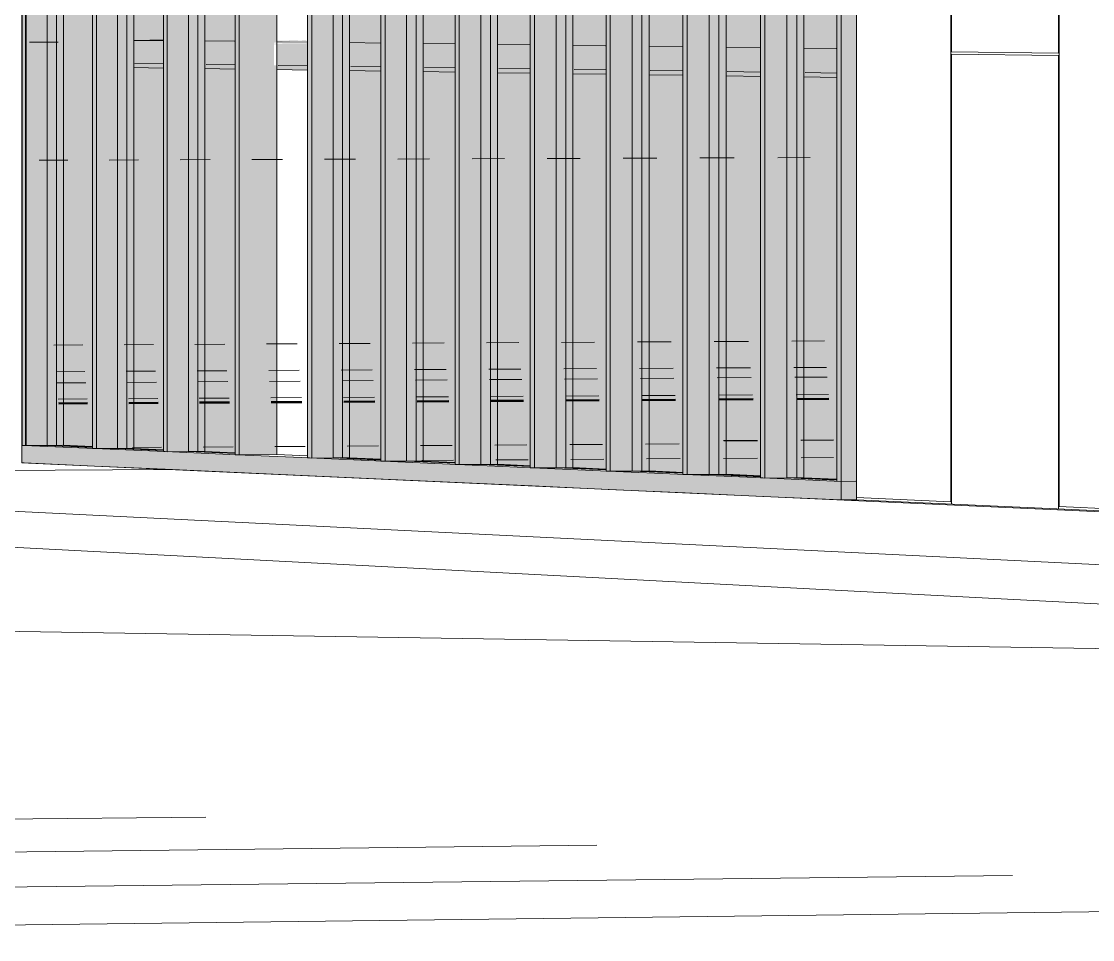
# Model space of a CAD drawing. Header units: inches. Extents: x 31213 to 31218, y -65 to 66.
# Drawn here: x 31214.49048 to 31214.51814, y 65.97285 to 65.99657 of the extents above; entities that cross this region are included whole.
import ezdxf

# ---------------------------------------------------------------- set-up
doc = ezdxf.new("R2010")
doc.units = ezdxf.units.IN
doc.header["$MEASUREMENT"] = 0
for name, pattern in [('Center 1_4_', [0.53125, 0.25, -0.09375, 0.09375, -0.09375]), ('Hidden', [0.28125, 0.1875, -0.09375]), ('IMPORT-HIDDEN _3_', [2.109375, 1.40625, -0.703125])]:
    doc.linetypes.add(name, pattern=pattern)
for name, color, linetype, lineweight in [('A-DETL', 90, 'Continuous', 9), ('A-GLAZ-CURT', 52, 'Continuous', 9), ('A-GLAZ-CWMG', 51, 'Continuous', 9), ('A-PROP-SBCK', 71, 'Hidden', 50), ('A-WALL-PATT', 111, 'Continuous', 13), ('BMP', 80, 'Continuous', 9), ('C-BLDG-PADS', 91, 'Continuous', 9), ('C-TOPO', 7, 'Continuous', 9), ('Conc', 7, 'Continuous', 9), ('CONT-EX10', 180, 'IMPORT-HIDDEN _3_', 9), ('EOP-PR', 4, 'Continuous', 9), ('L-SITE-WALL', 31, 'Continuous', 13), ('PAINT', 190, 'Continuous', 9), ('PROP', 3, 'Center 1_4_', 9), ('S-BEAM', 12, 'Continuous', 9)]:
    doc.layers.add(name, color=color, linetype=linetype, lineweight=lineweight)

# ---------------------------------------------------------------- blocks, each defined once
blk = doc.blocks.new('FP_27-Looking North West')
at = {"layer": 'A-WALL-PATT', "lineweight": 9}
for p, q in [((-3323.363535, 65.99575), (-3323.363535, 66.019126)), ((-3323.366307, 65.995783), (-3323.366307, 66.018976)), ((-3323.366322, 65.984157), (-3323.366322, 66.007349)), ((-3323.363521, 65.984031), (-3323.363521, 66.007408)), ((-3323.363535, 65.99575), (-3323.366307, 65.995783)), ((-3323.366307, 65.995723), (-3323.363535, 65.995689)), ((-3323.366307, 65.984096), (-3323.366307, 65.995723)), ((-3323.363535, 65.983971), (-3323.363535, 65.995689)), ((-3323.368761, 65.984267), (-3323.366322, 65.984157)), ((-3323.366322, 65.984097), (-3323.366322, 65.984097)), ((-3323.366307, 65.984096), (-3323.366307, 65.984096)), ((-3323.363521, 65.984031), (-3323.360705, 65.983904)), ((-3323.363535, 65.983971), (-3323.363535, 65.983971)), ((-3323.363521, 65.98397), (-3323.363521, 65.98397))]:
    blk.add_line(p, q, dxfattribs=at)

msp = doc.modelspace()

# ---------------------------------------------------------------- hatches: boundary and pattern name
at = {"layer": 'A-GLAZ-CURT', "transparency": 33554458}
for points in [[(31214.501677, 65.985159), (31214.501677, 66.006961), (31214.500423, 66.006935), (31214.500423, 65.985206), (31214.501503, 65.985159)], [(31214.502237, 65.985126), (31214.502484, 65.985159), (31214.502484, 66.006971), (31214.502237, 66.006972), (31214.502237, 65.985127)], [(31214.503615, 65.985066), (31214.503615, 66.007), (31214.502343, 66.006974), (31214.502343, 65.985122), (31214.502376, 65.98512)], [(31214.504178, 65.985041), (31214.504426, 65.985052), (31214.504426, 66.007011), (31214.504178, 66.007012), (31214.504178, 65.985042)], [(31214.505576, 65.98498), (31214.505576, 66.007041), (31214.504286, 66.007014), (31214.504286, 65.985036), (31214.504319, 65.985035)], [(31214.506141, 65.984955), (31214.506391, 65.984966), (31214.506391, 66.007052), (31214.506141, 66.007052), (31214.506141, 65.984955)], [(31214.507559, 65.984893), (31214.507559, 66.007082), (31214.50625, 66.007055), (31214.50625, 65.98495), (31214.506284, 65.984949)], [(31214.508127, 65.984868), (31214.508378, 65.984879), (31214.508378, 66.007092), (31214.508127, 66.007093), (31214.508127, 65.984868)], [(31214.509566, 65.984804), (31214.509566, 66.007123), (31214.508237, 66.007096), (31214.508237, 65.984863), (31214.508271, 65.984861)], [(31214.510136, 65.984779), (31214.510389, 65.984791), (31214.510389, 66.007134), (31214.510136, 66.007134), (31214.510136, 65.98478)], [(31214.511532, 65.984718), (31214.511532, 66.007163), (31214.510248, 66.007137), (31214.510248, 65.984775), (31214.510282, 65.984773)], [(31214.492308, 65.985562), (31214.492308, 66.006768), (31214.49114, 66.006744), (31214.491171, 65.985612)], [(31214.492855, 65.985538), (31214.493097, 65.985549), (31214.493097, 66.006778), (31214.492855, 66.006779), (31214.492855, 65.985539)], [(31214.49414, 65.985482), (31214.49414, 66.006805), (31214.492956, 66.006781), (31214.492986, 65.985533)], [(31214.494689, 65.985458), (31214.494932, 65.985469), (31214.494932, 66.006816), (31214.494689, 66.006816), (31214.494689, 65.985458)], [(31214.495993, 65.985401), (31214.495993, 66.006844), (31214.494803, 66.006819), (31214.494823, 65.985452)], [(31214.496544, 65.985376), (31214.496789, 65.985378), (31214.496789, 66.006854), (31214.496544, 66.006855), (31214.496544, 65.985377)], [(31214.499761, 65.985235), (31214.499761, 66.006921), (31214.498525, 66.006896), (31214.498557, 65.985288)], [(31214.500318, 65.985211), (31214.500564, 65.985222), (31214.500564, 66.006932), (31214.500318, 66.006932), (31214.500318, 65.985211)]]:
    msp.add_hatch(color=256, dxfattribs=at).paths.add_polyline_path(points, flags=0)
at = {"layer": 'A-GLAZ-CWMG'}
for points in [[(31214.511647, 65.984684), (31214.511647, 66.007419), (31214.511534, 66.007416), (31214.511534, 65.984689)], [(31214.511647, 65.984684), (31214.512042, 65.984687), (31214.512042, 66.007417), (31214.511647, 66.007419), (31214.511647, 65.98516)], [(31214.490583, 65.985611), (31214.490583, 66.00697), (31214.490483, 66.006968), (31214.490483, 65.985615)], [(31214.501786, 65.985118), (31214.501786, 66.006976), (31214.501679, 66.006974), (31214.501679, 65.985123)], [(31214.501786, 65.985121), (31214.502343, 65.985127), (31214.502343, 66.006973), (31214.501786, 66.006972), (31214.501786, 65.985127)], [(31214.502343, 65.985124), (31214.502777, 65.985159), (31214.502777, 66.006973), (31214.502343, 66.006932), (31214.502343, 65.985127)], [(31214.503725, 65.985033), (31214.503725, 66.007016), (31214.503618, 66.007014), (31214.503618, 65.985037)], [(31214.503725, 65.985035), (31214.504286, 65.985042), (31214.504286, 66.007013), (31214.503725, 66.007012), (31214.503725, 65.985042)], [(31214.504286, 65.985039), (31214.504721, 65.985042), (31214.504721, 66.007013), (31214.504286, 66.006973), (31214.504286, 65.985042)], [(31214.505687, 65.984946), (31214.505687, 66.007056), (31214.505578, 66.007054), (31214.505578, 65.984951)], [(31214.505687, 65.984949), (31214.50625, 65.984955), (31214.50625, 66.007053), (31214.505687, 66.007052), (31214.505687, 65.984955)], [(31214.50625, 65.984953), (31214.506688, 65.984955), (31214.506688, 66.007053), (31214.50625, 66.007013), (31214.50625, 65.984955)], [(31214.507672, 65.984859), (31214.507672, 66.007097), (31214.507561, 66.007095), (31214.507561, 65.984864)], [(31214.507672, 65.984862), (31214.508237, 65.984868), (31214.508237, 66.007094), (31214.507672, 66.007093), (31214.507672, 65.984868)], [(31214.508237, 65.984866), (31214.508677, 65.984868), (31214.508677, 66.007094), (31214.508237, 66.007054), (31214.508237, 65.984868)], [(31214.509679, 65.984771), (31214.509679, 66.007139), (31214.509568, 66.007136), (31214.509568, 65.984775)], [(31214.509679, 65.984773), (31214.510248, 65.98478), (31214.510248, 66.007136), (31214.509679, 66.007134), (31214.509679, 65.98478)], [(31214.510248, 65.984777), (31214.51069, 65.98478), (31214.51069, 66.007136), (31214.510248, 66.007095), (31214.510248, 65.98478)], [(31214.490598, 65.98561), (31214.490598, 66.006745), (31214.490499, 66.006743), (31214.490499, 65.985614)], [(31214.490583, 65.985613), (31214.49114, 65.985619), (31214.49114, 66.006742), (31214.490583, 66.006741), (31214.490583, 65.985619)], [(31214.490598, 65.985613), (31214.49114, 65.985619), (31214.49114, 66.006742), (31214.490598, 66.006741), (31214.490598, 65.985619)], [(31214.49114, 65.985616), (31214.491546, 65.985619), (31214.491546, 66.006742), (31214.49114, 66.006741), (31214.49114, 65.985619)], [(31214.49114, 65.985616), (31214.491561, 65.985619), (31214.491561, 66.006742), (31214.49114, 66.006741), (31214.49114, 65.985619)], [(31214.492411, 65.98553), (31214.492411, 66.006783), (31214.49231, 66.006781), (31214.49231, 65.985535)], [(31214.492411, 65.985533), (31214.492956, 65.985539), (31214.492956, 66.00678), (31214.492411, 66.006779), (31214.492411, 65.985539)], [(31214.492956, 65.985536), (31214.493379, 65.985539), (31214.493379, 66.00678), (31214.492956, 66.006741), (31214.492956, 65.985539)], [(31214.494244, 65.98545), (31214.494244, 66.00682), (31214.494143, 66.006818), (31214.494143, 65.985454)], [(31214.494244, 65.985452), (31214.494791, 65.985458), (31214.494791, 66.006818), (31214.494244, 66.006816), (31214.494244, 65.985458)], [(31214.494791, 65.985456), (31214.495217, 65.985458), (31214.495217, 66.006817), (31214.494791, 66.006816), (31214.494791, 65.985458)], [(31214.496098, 65.985368), (31214.496098, 66.006859), (31214.495995, 66.006857), (31214.495995, 65.985373)], [(31214.496098, 65.985371), (31214.497075, 65.985377), (31214.497075, 65.99543), (31214.497001, 65.995431), (31214.497001, 65.996013), (31214.497075, 65.996029), (31214.497075, 66.006455), (31214.497001, 66.006454), (31214.497001, 66.006855), (31214.496098, 66.006855), (31214.496098, 65.985377)], [(31214.497973, 65.985286), (31214.497973, 66.006897), (31214.497868, 66.006895), (31214.497868, 65.98529)], [(31214.497973, 65.985288), (31214.498525, 65.985294), (31214.498525, 66.006894), (31214.497973, 66.006893), (31214.497973, 65.985294)], [(31214.498525, 65.985292), (31214.498954, 65.985294), (31214.498944, 66.006894), (31214.498525, 66.006855), (31214.498525, 65.985294)], [(31214.499868, 65.985202), (31214.499868, 66.006936), (31214.499763, 66.006934), (31214.499763, 65.985207)], [(31214.499868, 65.985205), (31214.500423, 65.985211), (31214.500423, 66.006933), (31214.499868, 66.006932), (31214.499868, 65.985211)], [(31214.500423, 65.985209), (31214.500855, 65.985211), (31214.500855, 66.006933), (31214.500423, 66.006894), (31214.500423, 65.985211)], [(31214.490548, 65.985163), (31214.490548, 65.985612), (31214.490483, 65.985615), (31214.490483, 65.985166)], [(31214.492361, 65.98508), (31214.492361, 65.985533), (31214.490548, 65.985612), (31214.490548, 65.985163), (31214.490662, 65.985158)], [(31214.494193, 65.984997), (31214.494193, 65.985452), (31214.492361, 65.985533), (31214.492361, 65.98508)], [(31214.496047, 65.984913), (31214.496047, 65.98537), (31214.494193, 65.985452), (31214.494193, 65.984997)], [(31214.497921, 65.984828), (31214.497921, 65.985288), (31214.496047, 65.98537), (31214.496047, 65.984913), (31214.497005, 65.98487)], [(31214.499816, 65.984742), (31214.499816, 65.985205), (31214.497921, 65.985288), (31214.497921, 65.984828)], [(31214.501733, 65.984655), (31214.501733, 65.98512), (31214.499816, 65.985205), (31214.499816, 65.984742)], [(31214.503671, 65.984567), (31214.503671, 65.985035), (31214.501733, 65.98512), (31214.501733, 65.984655)], [(31214.505633, 65.984478), (31214.505633, 65.984949), (31214.503671, 65.985035), (31214.503671, 65.984567)], [(31214.507617, 65.984388), (31214.507617, 65.984861), (31214.505633, 65.984949), (31214.505633, 65.984478), (31214.505802, 65.984471)], [(31214.509624, 65.984297), (31214.509624, 65.984773), (31214.507617, 65.984861), (31214.507617, 65.984388)], [(31214.511647, 65.984205), (31214.511647, 65.984684), (31214.509624, 65.984773), (31214.509624, 65.984297)], [(31214.511647, 65.984205), (31214.512042, 65.984208), (31214.512042, 65.984687), (31214.511647, 65.984684), (31214.511647, 65.984205)]]:
    msp.add_hatch(color=256, dxfattribs=at).paths.add_polyline_path(points, flags=0)
h = msp.add_hatch(color=256, dxfattribs=at)
h.paths.add_polyline_path([(31214.508618, 65.985282), (31214.509491, 65.985288), (31214.509491, 65.985733), (31214.508618, 65.985728)], flags=0)
h.paths.add_polyline_path([(31214.510613, 65.985295), (31214.51145, 65.985301), (31214.51145, 65.985746), (31214.510613, 65.985741)], flags=0)
at = {"layer": 'S-BEAM'}
h = msp.add_hatch(color=256, dxfattribs=at)
h.paths.add_polyline_path([(31214.498925, 65.996045), (31214.499727, 65.996076), (31214.499727, 65.996088), (31214.498925, 65.996065), (31214.498925, 65.996045)], flags=0)
h.paths.add_polyline_path([(31214.500818, 65.996048), (31214.501635, 65.99608), (31214.501635, 65.996092), (31214.500818, 65.996065), (31214.500818, 65.996049)], flags=0)
h.paths.add_polyline_path([(31214.502733, 65.996052), (31214.503566, 65.996083), (31214.503566, 65.996095), (31214.502733, 65.996065), (31214.502733, 65.996052)], flags=0)
h.paths.add_polyline_path([(31214.495974, 65.996053), (31214.495974, 65.996082), (31214.495203, 65.996062)], flags=0)
h.paths.add_polyline_path([(31214.504669, 65.996055), (31214.505518, 65.996087), (31214.505518, 65.996099), (31214.504669, 65.996071), (31214.504669, 65.996056)], flags=0)
h.paths.add_polyline_path([(31214.506628, 65.996059), (31214.507494, 65.99609), (31214.507494, 65.996102), (31214.506628, 65.996071), (31214.506628, 65.99606)], flags=0)
h.paths.add_polyline_path([(31214.508609, 65.996062), (31214.509492, 65.996094), (31214.509492, 65.996106), (31214.508609, 65.996074), (31214.508609, 65.996063)], flags=0)
h.paths.add_polyline_path([(31214.510614, 65.996066), (31214.511451, 65.996097), (31214.511451, 65.996109), (31214.510614, 65.996095), (31214.510614, 65.996067)], flags=0)
h.paths.add_polyline_path([(31214.64334, 65.996304), (31214.643729, 65.996333), (31214.643729, 65.996345), (31214.64334, 65.996316)], flags=0)
h = msp.add_hatch(color=256, dxfattribs=at)
h.paths.add_polyline_path([(31214.64334, 65.995808), (31214.643729, 65.995809), (31214.643729, 65.996305), (31214.64334, 65.996304)], flags=0)
h.paths.add_polyline_path([(31214.511451, 65.995868), (31214.511451, 65.996067), (31214.510614, 65.996041), (31214.510614, 65.995878)], flags=0)
h.paths.add_polyline_path([(31214.509492, 65.995891), (31214.509492, 65.996064), (31214.508609, 65.996032), (31214.508609, 65.995902)], flags=0)
h.paths.add_polyline_path([(31214.507494, 65.995915), (31214.507494, 65.99606), (31214.506628, 65.996028), (31214.506628, 65.995925)], flags=0)
h.paths.add_polyline_path([(31214.505518, 65.995939), (31214.505518, 65.996057), (31214.504669, 65.996028), (31214.504669, 65.995949)], flags=0)
h.paths.add_polyline_path([(31214.503566, 65.995962), (31214.503566, 65.996053), (31214.502733, 65.996028), (31214.502733, 65.995972)], flags=0)
h.paths.add_polyline_path([(31214.501635, 65.995985), (31214.501635, 65.99605), (31214.500818, 65.996028), (31214.500818, 65.995995), (31214.501361, 65.995988)], flags=0)
h.paths.add_polyline_path([(31214.499727, 65.996008), (31214.499727, 65.996046), (31214.498925, 65.996017)], flags=0)
h = msp.add_hatch(color=256, dxfattribs=at)
h.paths.add_polyline_path([(31214.653228, 65.994085), (31214.653227, 65.994148), (31214.650799, 65.994145), (31214.650799, 65.994114)], flags=0)
h.paths.add_polyline_path([(31214.645383, 65.994179), (31214.645383, 65.994242), (31214.643137, 65.994237), (31214.643137, 65.994207), (31214.644214, 65.994194)], flags=0)
h.paths.add_polyline_path([(31214.641502, 65.994226), (31214.641501, 65.994289), (31214.63933, 65.994283), (31214.63933, 65.994253), (31214.639371, 65.994252)], flags=0)
h.paths.add_polyline_path([(31214.591938, 65.994825), (31214.591938, 65.994881), (31214.59057, 65.994869), (31214.59057, 65.994842), (31214.590608, 65.994841)], flags=0)
h.paths.add_polyline_path([(31214.535341, 65.995509), (31214.535341, 65.995557), (31214.533792, 65.995551), (31214.533785, 65.995527), (31214.534382, 65.99552)], flags=0)
h.paths.add_polyline_path([(31214.51153, 65.995796), (31214.51153, 65.995842), (31214.51069, 65.995829), (31214.510721, 65.995806)], flags=0)
h.paths.add_polyline_path([(31214.509564, 65.99582), (31214.509563, 65.995865), (31214.508677, 65.995853), (31214.508709, 65.99583)], flags=0)
h.paths.add_polyline_path([(31214.507557, 65.995844), (31214.507557, 65.995889), (31214.506688, 65.995877), (31214.506719, 65.995854)], flags=0)
h.paths.add_polyline_path([(31214.505574, 65.995868), (31214.505574, 65.995913), (31214.504721, 65.995901), (31214.504752, 65.995878)], flags=0)
h.paths.add_polyline_path([(31214.503613, 65.995892), (31214.503613, 65.995936), (31214.502777, 65.995924), (31214.502808, 65.995902)], flags=0)
h.paths.add_polyline_path([(31214.501675, 65.995915), (31214.501675, 65.995959), (31214.500855, 65.995947), (31214.500885, 65.995925), (31214.501399, 65.995919)], flags=0)
h.paths.add_polyline_path([(31214.499759, 65.995939), (31214.499759, 65.995982), (31214.498954, 65.99597), (31214.498985, 65.995948)], flags=0)
h.paths.add_polyline_path([(31214.495991, 65.995984), (31214.495991, 65.996027), (31214.495216, 65.996015), (31214.495247, 65.995993)], flags=0)
h.paths.add_polyline_path([(31214.494138, 65.996006), (31214.494138, 65.99605), (31214.493379, 65.996037), (31214.493409, 65.996015)], flags=0)
h = msp.add_hatch(color=256, dxfattribs=at)
h.paths.add_polyline_path([(31214.653228, 65.993291), (31214.653228, 65.994085), (31214.650881, 65.994113), (31214.650881, 65.993323)], flags=0)
h.paths.add_polyline_path([(31214.645383, 65.993398), (31214.645383, 65.994179), (31214.64303, 65.994208), (31214.64303, 65.99343), (31214.644214, 65.993414)], flags=0)
h.paths.add_polyline_path([(31214.641502, 65.993451), (31214.641502, 65.994226), (31214.63933, 65.994253), (31214.63933, 65.993481)], flags=0)
h.paths.add_polyline_path([(31214.591938, 65.99413), (31214.591938, 65.994825), (31214.59057, 65.994842), (31214.59057, 65.994149)], flags=0)
h.paths.add_polyline_path([(31214.535341, 65.994906), (31214.535341, 65.995509), (31214.533895, 65.995526), (31214.533895, 65.994926), (31214.534382, 65.994919)], flags=0)
h.paths.add_polyline_path([(31214.51153, 65.995232), (31214.51153, 65.995796), (31214.51069, 65.995806), (31214.51069, 65.995244)], flags=0)
h.paths.add_polyline_path([(31214.509564, 65.995259), (31214.509564, 65.99582), (31214.508677, 65.995831), (31214.508677, 65.995271)], flags=0)
h.paths.add_polyline_path([(31214.507557, 65.995286), (31214.507557, 65.995844), (31214.506688, 65.995855), (31214.506688, 65.995298)], flags=0)
h.paths.add_polyline_path([(31214.505574, 65.995314), (31214.505574, 65.995868), (31214.504721, 65.995879), (31214.504721, 65.995325)], flags=0)
h.paths.add_polyline_path([(31214.503613, 65.99534), (31214.503613, 65.995892), (31214.502777, 65.995902), (31214.502777, 65.995352)], flags=0)
h.paths.add_polyline_path([(31214.501675, 65.995367), (31214.501675, 65.995915), (31214.500855, 65.995925), (31214.500855, 65.995378), (31214.501399, 65.995371)], flags=0)
h.paths.add_polyline_path([(31214.499759, 65.995393), (31214.499759, 65.995939), (31214.498954, 65.995948), (31214.498954, 65.995404)], flags=0)
h.paths.add_polyline_path([(31214.495991, 65.995445), (31214.495991, 65.995984), (31214.495216, 65.995993), (31214.495216, 65.995456)], flags=0)
h.paths.add_polyline_path([(31214.494138, 65.99547), (31214.494138, 65.996006), (31214.493379, 65.996016), (31214.493379, 65.995481)], flags=0)
h = msp.add_hatch(color=256, dxfattribs=at)
h.paths.add_polyline_path([(31214.589199, 65.994858), (31214.589199, 65.994914), (31214.536125, 65.995523), (31214.536125, 65.995499), (31214.584925, 65.99491)], flags=0)
h.paths.add_polyline_path([(31214.497864, 65.995961), (31214.497864, 65.996005), (31214.497001, 65.995993), (31214.497001, 65.995972)], flags=0)
for points in [[(31214.497054, 65.996041), (31214.49784, 65.996074), (31214.49784, 65.996085), (31214.497054, 65.996065), (31214.497054, 65.996042)], [(31214.49784, 65.99603), (31214.49784, 65.996043), (31214.497676, 65.996032)]]:
    msp.add_hatch(color=256, dxfattribs=at).paths.add_polyline_path(points, flags=0)
h = msp.add_hatch(color=256, dxfattribs=at)
h.paths.add_polyline_path([(31214.589199, 65.994168), (31214.589199, 65.994858), (31214.536146, 65.995499), (31214.536146, 65.994895), (31214.584925, 65.994226)], flags=0)
h.paths.add_polyline_path([(31214.536035, 65.994896), (31214.536035, 65.9955), (31214.5359, 65.995502), (31214.5359, 65.994898)], flags=0)
h.paths.add_polyline_path([(31214.497864, 65.995419), (31214.497864, 65.995961), (31214.497075, 65.995971), (31214.497075, 65.99543)], flags=0)
h = msp.add_hatch(color=256, dxfattribs=at)
h.paths.add_polyline_path([(31214.653227, 65.993132), (31214.653228, 65.993291), (31214.650881, 65.993323), (31214.65088, 65.993165), (31214.651113, 65.993162)], flags=0)
h.paths.add_polyline_path([(31214.645383, 65.993242), (31214.645383, 65.993398), (31214.643137, 65.993429), (31214.643137, 65.993375), (31214.64326, 65.993272), (31214.644214, 65.993259)], flags=0)
h.paths.add_polyline_path([(31214.641501, 65.993297), (31214.641502, 65.993451), (31214.63933, 65.993481), (31214.63933, 65.993327), (31214.639558, 65.993324)], flags=0)
h.paths.add_polyline_path([(31214.591938, 65.993992), (31214.591938, 65.99413), (31214.59057, 65.994149), (31214.59057, 65.994011), (31214.59078, 65.994008)], flags=0)
h.paths.add_polyline_path([(31214.53534, 65.994785), (31214.535341, 65.994906), (31214.533785, 65.994927), (31214.533938, 65.994805), (31214.534381, 65.994799)], flags=0)
h.paths.add_polyline_path([(31214.51153, 65.995119), (31214.51153, 65.995232), (31214.51069, 65.995244), (31214.510689, 65.995131), (31214.510867, 65.995129)], flags=0)
h.paths.add_polyline_path([(31214.509563, 65.995147), (31214.509564, 65.995259), (31214.508677, 65.995271), (31214.508677, 65.995159), (31214.508853, 65.995157)], flags=0)
h.paths.add_polyline_path([(31214.507557, 65.995175), (31214.507557, 65.995286), (31214.506688, 65.995298), (31214.506687, 65.995187), (31214.506863, 65.995185)], flags=0)
h.paths.add_polyline_path([(31214.505573, 65.995203), (31214.505574, 65.995314), (31214.504721, 65.995325), (31214.50472, 65.995215), (31214.504895, 65.995212)], flags=0)
h.paths.add_polyline_path([(31214.503613, 65.99523), (31214.503613, 65.99534), (31214.502777, 65.995352), (31214.502776, 65.995242), (31214.50295, 65.99524)], flags=0)
h.paths.add_polyline_path([(31214.501675, 65.995258), (31214.501675, 65.995367), (31214.500855, 65.995378), (31214.500854, 65.995269), (31214.501399, 65.995262)], flags=0)
h.paths.add_polyline_path([(31214.499758, 65.995285), (31214.499759, 65.995393), (31214.498954, 65.995404), (31214.498953, 65.995296), (31214.499126, 65.995293)], flags=0)
h.paths.add_polyline_path([(31214.49599, 65.995337), (31214.495991, 65.995445), (31214.495216, 65.995456), (31214.495216, 65.995348), (31214.495386, 65.995346)], flags=0)
h.paths.add_polyline_path([(31214.494138, 65.995363), (31214.494138, 65.99547), (31214.493379, 65.995481), (31214.493378, 65.995374), (31214.493548, 65.995372)], flags=0)
h = msp.add_hatch(color=256, dxfattribs=at)
h.paths.add_polyline_path([(31214.589199, 65.99403), (31214.589199, 65.994168), (31214.536146, 65.994895), (31214.536167, 65.994774), (31214.584925, 65.99409)], flags=0)
h.paths.add_polyline_path([(31214.497864, 65.995311), (31214.497864, 65.995419), (31214.497075, 65.99543), (31214.497074, 65.995322), (31214.497246, 65.99532)], flags=0)

# ---------------------------------------------------------------- linework, layer by layer
at = {"layer": 'A-DETL'}
for p, q in [((31214.491316, 65.988205), (31214.492059, 65.988209)), ((31214.493127, 65.988214), (31214.493884, 65.988218)), ((31214.494958, 65.988224), (31214.49573, 65.988228)), ((31214.49681, 65.988234), (31214.497597, 65.988238)), ((31214.498683, 65.988244), (31214.499485, 65.988248)), ((31214.500577, 65.988254), (31214.501394, 65.988259)), ((31214.502492, 65.988264), (31214.503326, 65.988269)), ((31214.50443, 65.988275), (31214.50528, 65.988279)), ((31214.50639, 65.988285), (31214.507256, 65.98829)), ((31214.508372, 65.988296), (31214.509256, 65.988301)), ((31214.510378, 65.988307), (31214.511216, 65.988311))]:
    msp.add_line(p, q, dxfattribs=at)
at = {"layer": 'A-GLAZ-CURT'}
for p, q in [((31214.502343, 66.006974), (31214.502343, 65.985122)), ((31214.502591, 65.985123), (31214.502591, 66.006973)), ((31214.504286, 66.007014), (31214.504286, 65.985036)), ((31214.504534, 65.985038), (31214.504534, 66.007013)), ((31214.50625, 66.007055), (31214.50625, 65.98495)), ((31214.5065, 65.984952), (31214.5065, 66.007054)), ((31214.508237, 66.007096), (31214.508237, 65.984863)), ((31214.508489, 65.984865), (31214.508489, 66.007095)), ((31214.510248, 66.007137), (31214.510248, 65.984775)), ((31214.510501, 65.984776), (31214.510501, 66.007136)), ((31214.49114, 66.006744), (31214.49114, 65.985614)), ((31214.491381, 65.985615), (31214.491381, 66.006743)), ((31214.492956, 66.006781), (31214.492956, 65.985534)), ((31214.493197, 65.985535), (31214.493197, 66.00678)), ((31214.494791, 66.006819), (31214.494791, 65.985453)), ((31214.495034, 65.985455), (31214.495034, 66.006818)), ((31214.498525, 66.006896), (31214.498525, 65.985289)), ((31214.49877, 65.985291), (31214.49877, 66.006895)), ((31214.500423, 66.006935), (31214.500423, 65.985206)), ((31214.50067, 65.985208), (31214.50067, 66.006934)), ((31214.49114, 65.985614), (31214.491381, 65.985615)), ((31214.49114, 65.985614), (31214.492308, 65.985562)), ((31214.492307, 65.985575), (31214.491381, 65.985615)), ((31214.492956, 65.985534), (31214.493197, 65.985535)), ((31214.492956, 65.985534), (31214.49414, 65.985482)), ((31214.494139, 65.985494), (31214.493197, 65.985535)), ((31214.494791, 65.985453), (31214.495034, 65.985455)), ((31214.494791, 65.985453), (31214.495993, 65.985401)), ((31214.495992, 65.985413), (31214.495034, 65.985455)), ((31214.498525, 65.985289), (31214.49877, 65.985291)), ((31214.498525, 65.985289), (31214.499761, 65.985235)), ((31214.49976, 65.985248), (31214.49877, 65.985291)), ((31214.500423, 65.985206), (31214.50067, 65.985208)), ((31214.500423, 65.985206), (31214.501677, 65.985151)), ((31214.501676, 65.985163), (31214.50067, 65.985208)), ((31214.502343, 65.985122), (31214.502591, 65.985123)), ((31214.502343, 65.985122), (31214.503615, 65.985066)), ((31214.503614, 65.985078), (31214.502591, 65.985123)), ((31214.504286, 65.985036), (31214.504534, 65.985038)), ((31214.504286, 65.985036), (31214.505576, 65.98498)), ((31214.505575, 65.984992), (31214.504534, 65.985038)), ((31214.50625, 65.98495), (31214.5065, 65.984952)), ((31214.50625, 65.98495), (31214.507559, 65.984893)), ((31214.507558, 65.984905), (31214.5065, 65.984952)), ((31214.508237, 65.984863), (31214.508489, 65.984865)), ((31214.508237, 65.984863), (31214.509566, 65.984804)), ((31214.509565, 65.984817), (31214.508489, 65.984865)), ((31214.510248, 65.984775), (31214.510501, 65.984776)), ((31214.510248, 65.984775), (31214.511532, 65.984718)), ((31214.511531, 65.984731), (31214.510501, 65.984776))]:
    msp.add_line(p, q, dxfattribs=at)
at = {"layer": 'A-GLAZ-CWMG'}
for p, q in [((31214.511534, 65.984689), (31214.511534, 66.007416)), ((31214.511647, 65.984684), (31214.511647, 66.007419)), ((31214.490483, 66.006968), (31214.490483, 65.985615)), ((31214.490583, 66.00697), (31214.490583, 65.985611)), ((31214.501679, 66.006974), (31214.501679, 65.985123)), ((31214.501786, 66.006976), (31214.501786, 65.985118)), ((31214.502777, 66.006973), (31214.502777, 65.985125)), ((31214.503618, 66.007014), (31214.503618, 65.985037)), ((31214.503725, 66.007016), (31214.503725, 65.985033)), ((31214.504721, 66.007013), (31214.504721, 65.985039)), ((31214.505578, 66.007054), (31214.505578, 65.984951)), ((31214.505687, 66.007056), (31214.505687, 65.984946)), ((31214.506688, 66.007053), (31214.506688, 65.984953)), ((31214.507561, 66.007095), (31214.507561, 65.984864)), ((31214.507672, 66.007097), (31214.507672, 65.984859)), ((31214.508677, 66.007094), (31214.508677, 65.984866)), ((31214.509568, 66.007136), (31214.509568, 65.984775)), ((31214.509679, 66.007139), (31214.509679, 65.984771)), ((31214.51069, 66.007136), (31214.51069, 65.984778)), ((31214.490499, 66.006743), (31214.490499, 65.985614)), ((31214.490598, 66.006745), (31214.490598, 65.98561)), ((31214.491561, 66.006742), (31214.491561, 65.985616)), ((31214.49231, 66.006781), (31214.49231, 65.985535)), ((31214.492411, 66.006783), (31214.492411, 65.98553)), ((31214.493379, 66.00678), (31214.493379, 65.985537)), ((31214.494143, 66.006818), (31214.494143, 65.985454)), ((31214.494244, 66.00682), (31214.494244, 65.98545)), ((31214.495217, 66.006817), (31214.495217, 65.985456)), ((31214.495995, 66.006857), (31214.495995, 65.985373)), ((31214.496098, 66.006859), (31214.496098, 65.985368)), ((31214.497075, 66.006856), (31214.497075, 65.985375)), ((31214.497868, 66.006895), (31214.497868, 65.98529)), ((31214.497973, 66.006897), (31214.497973, 65.985286)), ((31214.498954, 66.006894), (31214.498954, 65.985292)), ((31214.499763, 66.006934), (31214.499763, 65.985207)), ((31214.499868, 66.006936), (31214.499868, 65.985202)), ((31214.500855, 66.006933), (31214.500855, 65.985209)), ((31214.508607, 65.985738), (31214.50949, 65.985743)), ((31214.508618, 65.985728), (31214.509491, 65.985733)), ((31214.510612, 65.985751), (31214.511449, 65.985756)), ((31214.510613, 65.985741), (31214.51145, 65.985746)), ((31214.490583, 65.985611), (31214.490483, 65.985615)), ((31214.490483, 65.985166), (31214.490483, 65.985615)), ((31214.490483, 65.985615), (31214.490548, 65.985612)), ((31214.490598, 65.98561), (31214.490499, 65.985614)), ((31214.490548, 65.985612), (31214.492361, 65.985533)), ((31214.49114, 65.985614), (31214.490598, 65.98561)), ((31214.491561, 65.985616), (31214.49114, 65.985614)), ((31214.491546, 65.985617), (31214.492306, 65.985584)), ((31214.492411, 65.98553), (31214.49231, 65.985535)), ((31214.492361, 65.985533), (31214.494193, 65.985452)), ((31214.492956, 65.985534), (31214.492411, 65.98553)), ((31214.493379, 65.985537), (31214.492956, 65.985534)), ((31214.493379, 65.985537), (31214.494138, 65.985503)), ((31214.494244, 65.98545), (31214.494143, 65.985454)), ((31214.494193, 65.985452), (31214.496047, 65.98537)), ((31214.494791, 65.985453), (31214.494244, 65.98545)), ((31214.495217, 65.985456), (31214.494791, 65.985453)), ((31214.495217, 65.985456), (31214.495991, 65.985422)), ((31214.496098, 65.985368), (31214.495995, 65.985373)), ((31214.496047, 65.98537), (31214.497921, 65.985288)), ((31214.497075, 65.985375), (31214.496098, 65.985368)), ((31214.497075, 65.985375), (31214.497864, 65.98534)), ((31214.490483, 65.985166), (31214.490548, 65.985163)), ((31214.490548, 65.985163), (31214.492361, 65.98508)), ((31214.492361, 65.98508), (31214.494193, 65.984997)), ((31214.497973, 65.985286), (31214.497868, 65.98529)), ((31214.497921, 65.985288), (31214.499816, 65.985205)), ((31214.498525, 65.985289), (31214.497973, 65.985286)), ((31214.498954, 65.985292), (31214.498525, 65.985289)), ((31214.498954, 65.985292), (31214.499759, 65.985257)), ((31214.499868, 65.985202), (31214.499763, 65.985207)), ((31214.499816, 65.985205), (31214.501733, 65.98512)), ((31214.500423, 65.985206), (31214.499868, 65.985202)), ((31214.500855, 65.985209), (31214.500423, 65.985206)), ((31214.500855, 65.985209), (31214.501675, 65.985173)), ((31214.501786, 65.985118), (31214.501679, 65.985123)), ((31214.501733, 65.98512), (31214.503671, 65.985035)), ((31214.502343, 65.985122), (31214.501786, 65.985118)), ((31214.502777, 65.985125), (31214.502343, 65.985122)), ((31214.502777, 65.985125), (31214.503613, 65.985088)), ((31214.494193, 65.984997), (31214.496047, 65.984913)), ((31214.496047, 65.984913), (31214.497921, 65.984828)), ((31214.497921, 65.984828), (31214.499816, 65.984742)), ((31214.503725, 65.985033), (31214.503618, 65.985037)), ((31214.503671, 65.985035), (31214.505633, 65.984949)), ((31214.504286, 65.985036), (31214.503725, 65.985033)), ((31214.504721, 65.985039), (31214.504286, 65.985036)), ((31214.504721, 65.985039), (31214.505574, 65.985002)), ((31214.505687, 65.984946), (31214.505578, 65.984951)), ((31214.505633, 65.984949), (31214.507617, 65.984861)), ((31214.50625, 65.98495), (31214.505687, 65.984946)), ((31214.506688, 65.984953), (31214.50625, 65.98495)), ((31214.506688, 65.984953), (31214.507557, 65.984915)), ((31214.507672, 65.984859), (31214.507561, 65.984864)), ((31214.507617, 65.984861), (31214.509624, 65.984773)), ((31214.508237, 65.984863), (31214.507672, 65.984859)), ((31214.508677, 65.984866), (31214.508237, 65.984863)), ((31214.508677, 65.984866), (31214.509564, 65.984827)), ((31214.499816, 65.984742), (31214.501733, 65.984655)), ((31214.501733, 65.984655), (31214.503671, 65.984567)), ((31214.503671, 65.984567), (31214.505633, 65.984478)), ((31214.509679, 65.984771), (31214.509568, 65.984775)), ((31214.509624, 65.984773), (31214.511647, 65.984684)), ((31214.510248, 65.984775), (31214.509679, 65.984771)), ((31214.51069, 65.984778), (31214.510248, 65.984775)), ((31214.51069, 65.984778), (31214.51153, 65.984741)), ((31214.511647, 65.984684), (31214.511534, 65.984689)), ((31214.512028, 65.984687), (31214.511647, 65.984684)), ((31214.512028, 65.984687), (31214.511647, 65.984684)), ((31214.511647, 65.984684), (31214.511647, 65.984205)), ((31214.505633, 65.984478), (31214.507617, 65.984388)), ((31214.507617, 65.984388), (31214.509624, 65.984297)), ((31214.509624, 65.984297), (31214.511647, 65.984205)), ((31214.511647, 65.984205), (31214.512028, 65.984208))]:
    msp.add_line(p, q, dxfattribs=at)
at = {"layer": 'A-PROP-SBCK', "linetype": 'Continuous'}
for p, q in [((31214.498802, 65.98674), (31214.499604, 65.986745)), ((31214.500696, 65.986751), (31214.501513, 65.986756)), ((31214.502611, 65.986763), (31214.503444, 65.986768)), ((31214.504548, 65.986775), (31214.505398, 65.98678)), ((31214.506507, 65.986786), (31214.507374, 65.986792)), ((31214.508489, 65.986798), (31214.509373, 65.986804)), ((31214.510495, 65.98681), (31214.511332, 65.986816)), ((31214.491438, 65.986696), (31214.49218, 65.9867)), ((31214.493248, 65.986707), (31214.494005, 65.986711)), ((31214.495079, 65.986718), (31214.49585, 65.986722)), ((31214.49693, 65.986729), (31214.497717, 65.986733))]:
    msp.add_line(p, q, dxfattribs=at)
at = {"layer": 'BMP'}
for p, q in [((31214.500652, 65.987297), (31214.50147, 65.987303)), ((31214.502567, 65.987312), (31214.503401, 65.987318)), ((31214.504504, 65.987326), (31214.505354, 65.987333)), ((31214.506464, 65.987341), (31214.50733, 65.987348)), ((31214.508446, 65.987357), (31214.509329, 65.987364)), ((31214.510451, 65.987372), (31214.511288, 65.987379)), ((31214.491395, 65.987226), (31214.492137, 65.987231)), ((31214.493206, 65.98724), (31214.493962, 65.987245)), ((31214.495036, 65.987254), (31214.495807, 65.98726)), ((31214.496887, 65.987268), (31214.497674, 65.987274)), ((31214.498759, 65.987282), (31214.499561, 65.987288)), ((31214.492171, 65.986814), (31214.491429, 65.986809)), ((31214.493996, 65.986825), (31214.493239, 65.98682)), ((31214.495841, 65.986836), (31214.49507, 65.986831)), ((31214.497708, 65.986847), (31214.496921, 65.986842)), ((31214.497716, 65.986748), (31214.496929, 65.986743)), ((31214.499595, 65.986858), (31214.498793, 65.986853)), ((31214.499603, 65.986759), (31214.498801, 65.986754)), ((31214.501504, 65.986869), (31214.500687, 65.986865)), ((31214.501512, 65.986771), (31214.500695, 65.986766)), ((31214.503435, 65.986881), (31214.502602, 65.986876)), ((31214.503443, 65.986782), (31214.50261, 65.986777)), ((31214.505389, 65.986893), (31214.504539, 65.986888)), ((31214.505396, 65.986794), (31214.504547, 65.986789)), ((31214.507365, 65.986904), (31214.506498, 65.986899)), ((31214.507372, 65.986806), (31214.506506, 65.986801)), ((31214.509364, 65.986916), (31214.508481, 65.986911)), ((31214.509372, 65.986818), (31214.508488, 65.986813)), ((31214.511323, 65.986928), (31214.510486, 65.986923)), ((31214.511331, 65.98683), (31214.510494, 65.986825)), ((31214.492179, 65.986715), (31214.491437, 65.98671)), ((31214.494004, 65.986726), (31214.493247, 65.986721)), ((31214.495849, 65.986737), (31214.495078, 65.986732))]:
    msp.add_line(p, q, dxfattribs=at)
at = {"layer": 'C-BLDG-PADS'}
for p, q in [((31214.490662, 65.985158), (31215.077508, 65.958531)), ((31214.501634, 65.985231), (31214.500817, 65.985226)), ((31214.503564, 65.985244), (31214.502731, 65.985239)), ((31214.505517, 65.985257), (31214.504668, 65.985252)), ((31214.507493, 65.985271), (31214.506626, 65.985265)), ((31214.509491, 65.985284), (31214.508608, 65.985278)), ((31214.51145, 65.985297), (31214.510613, 65.985292))]:
    msp.add_line(p, q, dxfattribs=at)
at = {"layer": 'C-TOPO'}
for p, q in [((31214.491674, 65.992983), (31214.490931, 65.99298)), ((31214.493501, 65.992989), (31214.492743, 65.992986)), ((31214.495348, 65.992995), (31214.494576, 65.992993)), ((31214.497217, 65.993001), (31214.496429, 65.992999)), ((31214.499107, 65.993008), (31214.498304, 65.993005)), ((31214.501018, 65.993014), (31214.500199, 65.993012)), ((31214.502951, 65.993021), (31214.502117, 65.993018)), ((31214.504907, 65.993028), (31214.504056, 65.993025)), ((31214.506885, 65.993034), (31214.506018, 65.993031)), ((31214.508886, 65.993041), (31214.508002, 65.993038)), ((31214.510848, 65.993048), (31214.51001, 65.993045)), ((31214.500817, 65.985226), (31214.501634, 65.985231)), ((31214.501634, 65.985231), (31214.500817, 65.985226)), ((31214.502731, 65.985239), (31214.503564, 65.985244)), ((31214.503564, 65.985244), (31214.502731, 65.985239)), ((31214.504668, 65.985252), (31214.505517, 65.985257)), ((31214.505517, 65.985257), (31214.504668, 65.985252)), ((31214.506626, 65.985265), (31214.507493, 65.985271)), ((31214.507493, 65.985271), (31214.506626, 65.985265)), ((31214.508608, 65.985278), (31214.509491, 65.985284)), ((31214.509491, 65.985284), (31214.508608, 65.985278)), ((31214.510613, 65.985292), (31214.51145, 65.985297)), ((31214.51145, 65.985297), (31214.510613, 65.985292))]:
    msp.add_line(p, q, dxfattribs=at)
at = {"layer": 'Conc'}
for p, q in [((31214.504638, 65.985633), (31214.505487, 65.985638)), ((31214.506597, 65.985645), (31214.507463, 65.985651)), ((31214.493341, 65.985559), (31214.494097, 65.985564)), ((31214.495171, 65.985571), (31214.495942, 65.985576)), ((31214.497022, 65.985583), (31214.497808, 65.985588)), ((31214.498893, 65.985595), (31214.499695, 65.9856)), ((31214.500786, 65.985607), (31214.501604, 65.985613)), ((31214.502701, 65.98562), (31214.503534, 65.985625)), ((31214.494298, 65.984993), (31214.471537, 65.984838)), ((31214.471537, 65.984838), (31214.605532, 65.978241)), ((31215.000605, 65.956392), (31214.461977, 65.984452))]:
    msp.add_line(p, q, dxfattribs=at)
at = {"layer": 'CONT-EX10', "linetype": 'Continuous'}
msp.add_line((31214.490685, 65.996031), (31214.491428, 65.996032), dxfattribs=at)
at = {"layer": 'EOP-PR'}
for p, q in [((31214.501514, 65.98675), (31214.500696, 65.986745)), ((31214.503445, 65.986762), (31214.502611, 65.986757)), ((31214.505398, 65.986774), (31214.504548, 65.986768)), ((31214.507374, 65.986785), (31214.506508, 65.98678)), ((31214.509373, 65.986798), (31214.50849, 65.986792)), ((31214.511333, 65.986809), (31214.510495, 65.986804)), ((31214.492181, 65.986694), (31214.491439, 65.986689)), ((31214.494006, 65.986705), (31214.493249, 65.9867)), ((31214.495851, 65.986716), (31214.49508, 65.986711)), ((31214.497717, 65.986727), (31214.496931, 65.986722)), ((31214.499605, 65.986739), (31214.498803, 65.986734)), ((31214.48728, 65.980851), (31214.537651, 65.980059))]:
    msp.add_line(p, q, dxfattribs=at)
at = {"layer": 'L-SITE-WALL'}
for p, q in [((31214.512042, 66.007325), (31214.512042, 65.984207)), ((31214.512042, 65.984207), (31214.5327, 65.983271))]:
    msp.add_line(p, q, dxfattribs=at)
at = {"layer": 'PAINT'}
for p, q in [((31214.462726, 65.975658), (31214.495239, 65.976012)), ((31214.462799, 65.974802), (31214.505339, 65.975282)), ((31214.462877, 65.973884), (31214.516073, 65.974505)), ((31214.462961, 65.972896), (31214.527503, 65.973679))]:
    msp.add_line(p, q, dxfattribs=at)
at = {"layer": 'PROP', "linetype": 'Continuous'}
for p, q in [((31214.500631, 65.98757), (31214.501448, 65.987575)), ((31214.502546, 65.987581), (31214.50338, 65.987585)), ((31214.504483, 65.987592), (31214.505333, 65.987597)), ((31214.506443, 65.987603), (31214.50731, 65.987608)), ((31214.508426, 65.987614), (31214.509309, 65.987619)), ((31214.510431, 65.987625), (31214.511269, 65.98763)), ((31214.491372, 65.987518), (31214.492114, 65.987522)), ((31214.493182, 65.987528), (31214.493939, 65.987532)), ((31214.495013, 65.987538), (31214.495785, 65.987543)), ((31214.496865, 65.987549), (31214.497651, 65.987553)), ((31214.498737, 65.987559), (31214.499539, 65.987564))]:
    msp.add_line(p, q, dxfattribs=at)
at = {"layer": 'S-BEAM'}
for p, q in [((31214.493374, 65.996072), (31214.494131, 65.996074)), ((31214.493798, 65.996083), (31214.493791, 65.996071)), ((31214.494129, 65.996079), (31214.493798, 65.996083)), ((31214.495209, 65.996062), (31214.495983, 65.996053)), ((31214.497067, 65.99604), (31214.497857, 65.996031)), ((31214.498947, 65.996018), (31214.499751, 65.996008)), ((31214.500847, 65.995995), (31214.501668, 65.995985)), ((31214.502769, 65.995972), (31214.503606, 65.995962)), ((31214.504713, 65.995949), (31214.505566, 65.995939)), ((31214.50668, 65.995926), (31214.50755, 65.995916)), ((31214.50867, 65.995902), (31214.509556, 65.995892)), ((31214.510682, 65.995878), (31214.511523, 65.995868)), ((31214.493378, 65.995374), (31214.494138, 65.995363)), ((31214.493409, 65.99548), (31214.494138, 65.99547)), ((31214.495216, 65.995348), (31214.49599, 65.995337)), ((31214.495247, 65.995455), (31214.495991, 65.995445)), ((31214.497074, 65.995322), (31214.497864, 65.995311)), ((31214.497105, 65.99543), (31214.497864, 65.995419)), ((31214.498985, 65.995404), (31214.499759, 65.995393)), ((31214.500885, 65.995378), (31214.501675, 65.995367)), ((31214.502808, 65.995351), (31214.503613, 65.99534)), ((31214.504752, 65.995325), (31214.505574, 65.995314)), ((31214.498953, 65.995296), (31214.499758, 65.995285)), ((31214.500854, 65.995269), (31214.501675, 65.995258)), ((31214.502776, 65.995242), (31214.503613, 65.99523)), ((31214.50472, 65.995215), (31214.505573, 65.995203)), ((31214.506687, 65.995187), (31214.507557, 65.995175)), ((31214.506719, 65.995298), (31214.507557, 65.995286)), ((31214.508677, 65.995159), (31214.509563, 65.995147)), ((31214.508709, 65.995271), (31214.509564, 65.995259)), ((31214.510689, 65.995131), (31214.51153, 65.995119)), ((31214.510721, 65.995243), (31214.51153, 65.995232))]:
    msp.add_line(p, q, dxfattribs=at)

# ---------------------------------------------------------------- block references
at = {"layer": 'L-SITE-WALL', "lineweight": 9}
msp.add_blockref('FP_27-Looking North West', (34537.880803, 0), dxfattribs=at)

doc.saveas('drawing.dxf')
